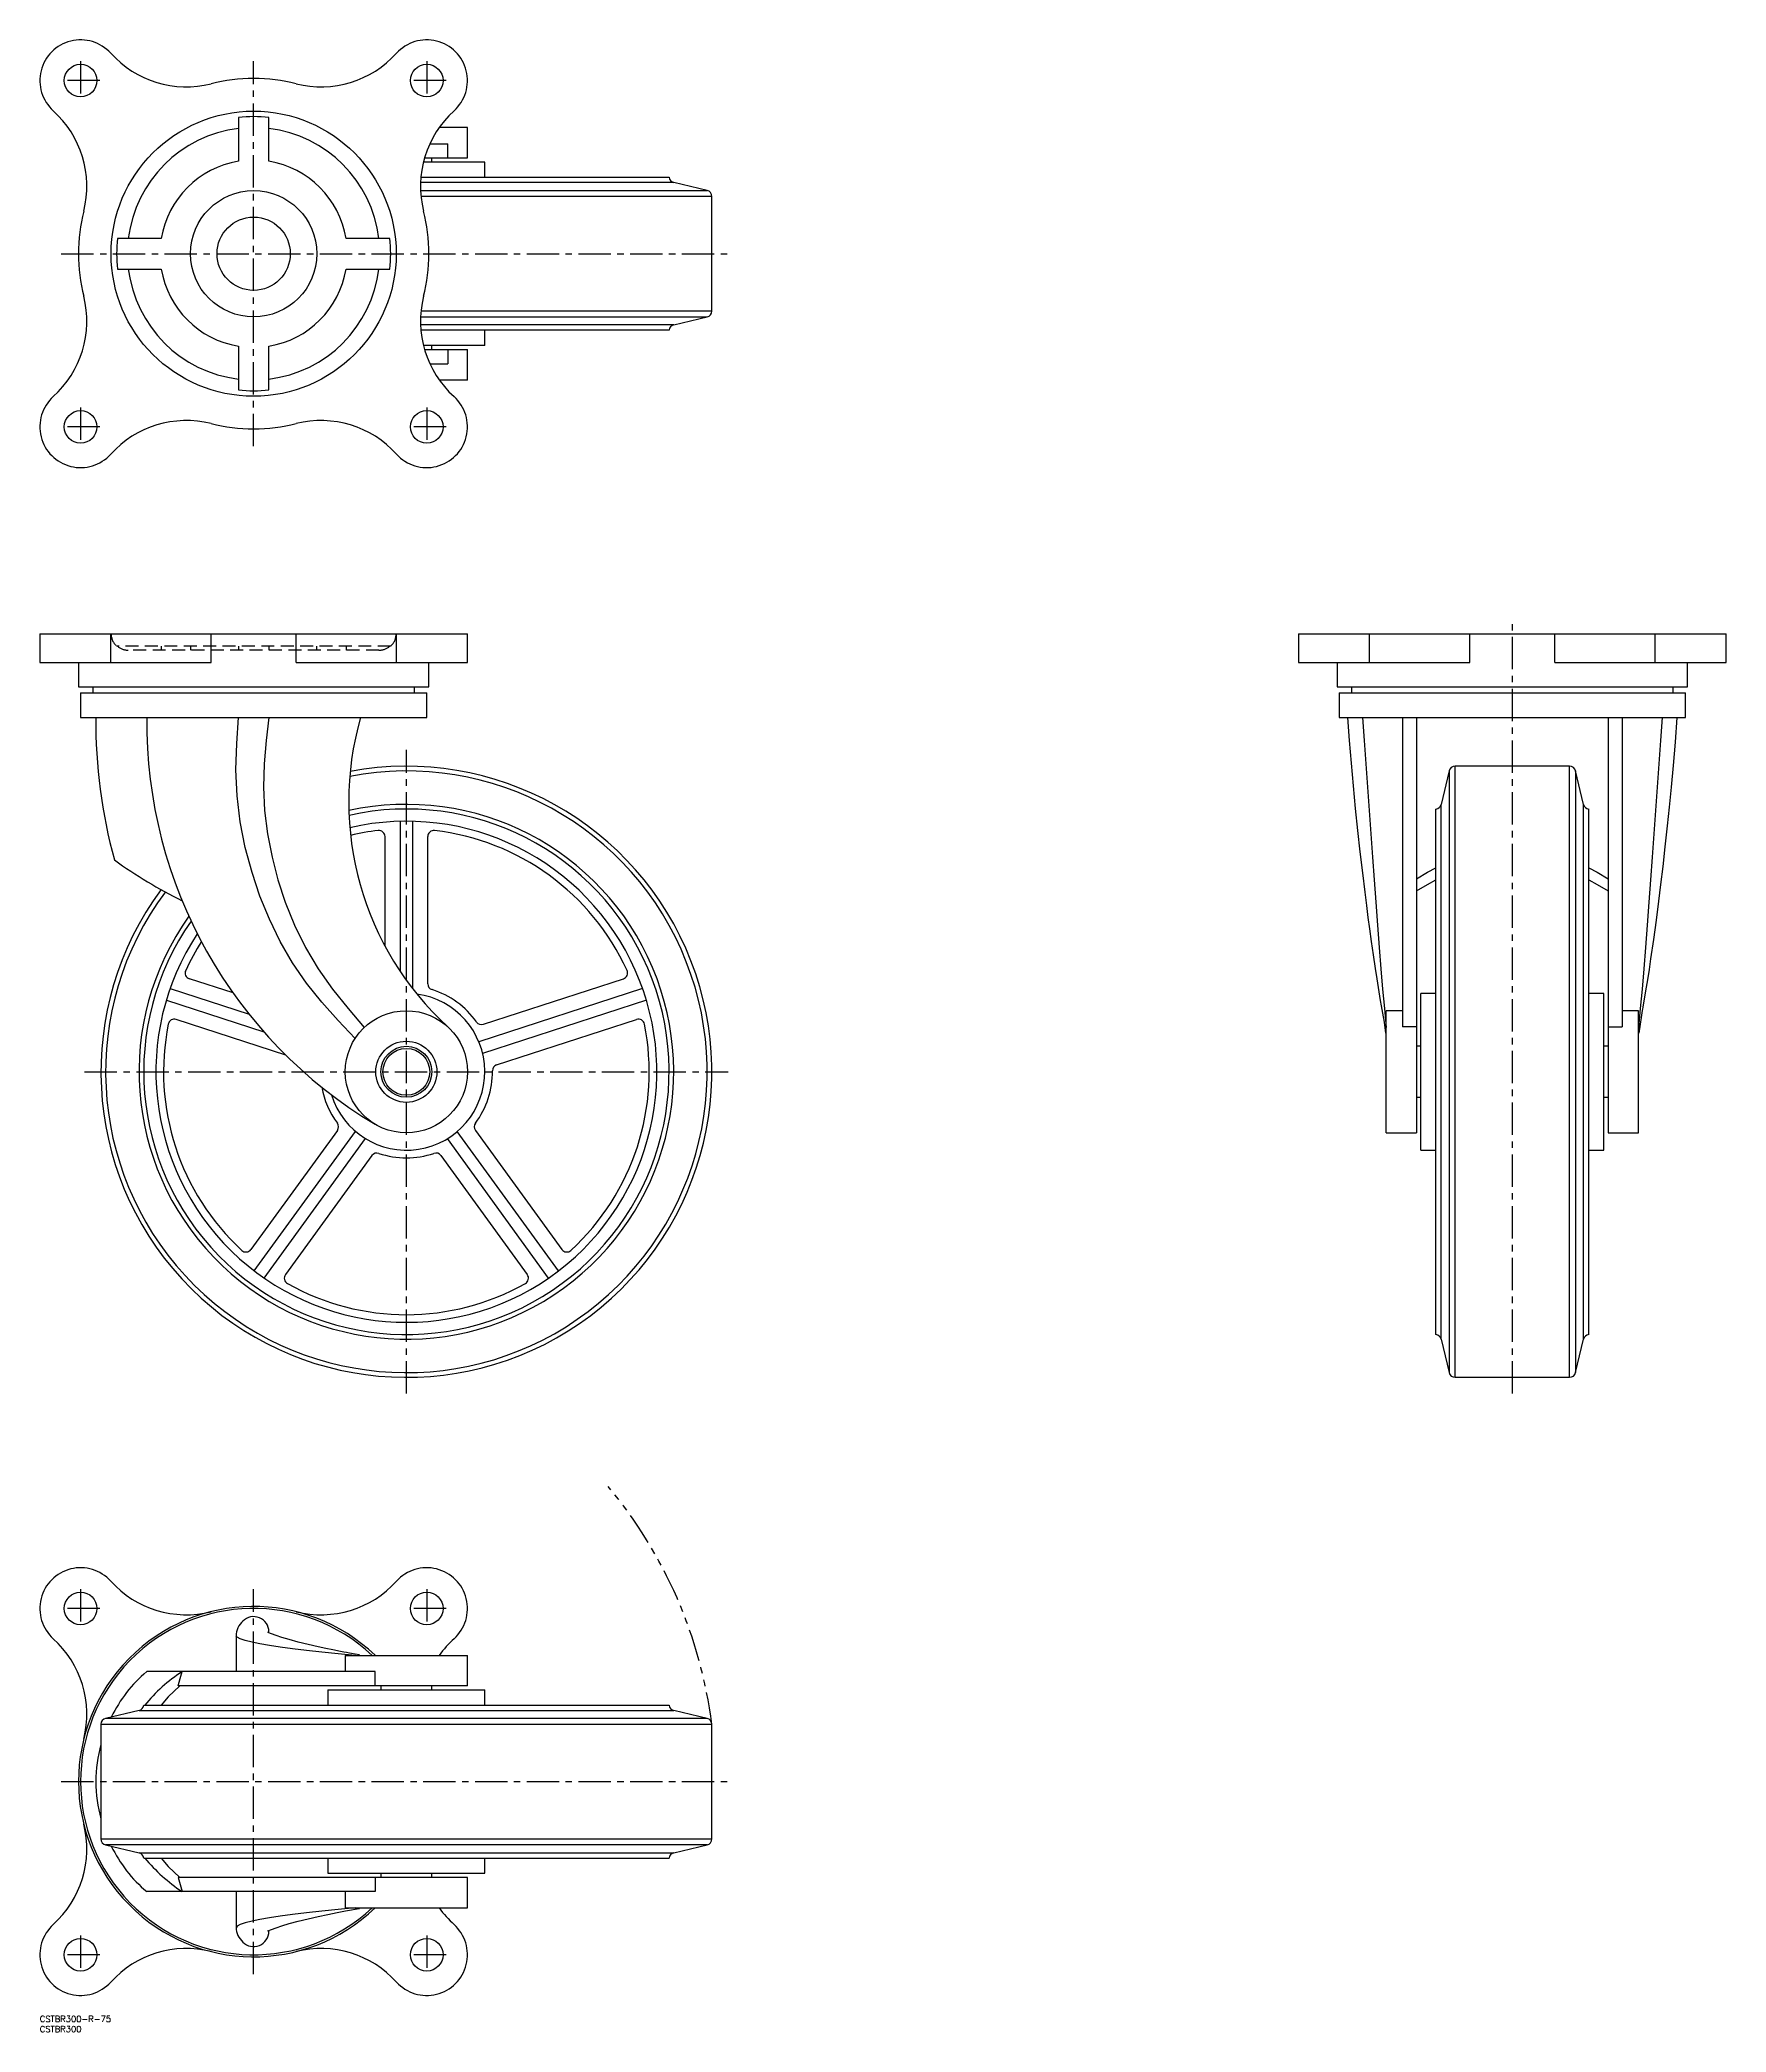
# Model space of a CAD drawing. Extents: x 0 to 828, y -8 to 970.
import ezdxf

# ---------------------------------------------------------------- set-up
doc = ezdxf.new("R2010")
doc.units = 0
doc.header["$LTSCALE"] = 0.5
for name, pattern in [('CENTER', [50.8, 31.75, -6.35, 6.35, -6.35]), ('DASHED', [19.05, 12.7, -6.35]), ('PHANTOM', [63.5, 31.75, -6.35, 6.35, -6.35, 6.35, -6.35])]:
    doc.linetypes.add(name, pattern=pattern)
for name, color, linetype in [('MSM_CENTER', 1, 'CENTER'), ('MSM_CONTINUOUS', 7, 'CONTINUOUS'), ('MSM_DASHED', 4, 'DASHED'), ('MSM_IMAGINARY', 6, 'PHANTOM'), ('MSM_PART_NUMBER', 7, 'CONTINUOUS')]:
    doc.layers.add(name, color=color, linetype=linetype)
doc.styles.get("Standard").update_dxf_attribs({"font": 'txt.shx', "height": 3, "bigfont": 'bigfont.shx'})

# ---------------------------------------------------------------- blocks, each defined once
blk = doc.blocks.new('*U5')
at = {"layer": 'MSM_PART_NUMBER'}
blk.add_text('CSTBR300-R-75', height=3, dxfattribs=at).set_placement((0, -3))
blk = doc.blocks.new('*U6')
at = {"layer": 'MSM_PART_NUMBER'}
blk.add_text('CSTBR300', height=3, dxfattribs=at).set_placement((0, -8))

msp = doc.modelspace()

# ---------------------------------------------------------------- linework, layer by layer
at = {"layer": 'MSM_CENTER'}
for p, q in [((20, 959.62), (20, 940.62)), ((105, 770.62), (105, 959.62)), ((190, 959.62), (190, 940.62)), ((29.5, 950.12), (10.5, 950.12)), ((199.5, 950.12), (180.5, 950.12)), ((10.5, 865.12), (338, 865.12)), ((20, 789.62), (20, 770.62)), ((190, 789.62), (190, 770.62)), ((29.5, 780.12), (10.5, 780.12)), ((199.5, 780.12), (180.5, 780.12)), ((723.1, 305.49), (723.1, 686.49)), ((180, 305.49), (180, 621.49)), ((22, 463.49), (338, 463.49)), ((20, 209.5), (20, 190.5)), ((105, 20.5), (105, 209.5)), ((190, 209.5), (190, 190.5)), ((29.5, 200), (10.5, 200)), ((199.5, 200), (180.5, 200)), ((10.5, 115), (338, 115)), ((20, 39.5), (20, 20.5)), ((190, 39.5), (190, 20.5)), ((29.5, 30), (10.5, 30)), ((199.5, 30), (180.5, 30))]:
    msp.add_line(p, q, dxfattribs=at)
at = {"layer": 'MSM_CONTINUOUS'}
for p, q in [((97.5, 932), (97.5, 910.51)), ((112.5, 910.51), (112.5, 932)), ((210, 927.12), (196.15, 927.12)), ((210, 912.12), (210, 927.12)), ((218.5, 910.12), (188.37, 910.12)), ((188.91, 912.12), (210, 912.12)), ((191.52, 919.12), (200.28, 919.12)), ((192.5, 910.12), (192.5, 912.12)), ((200.28, 912.12), (200.28, 919.12)), ((218.5, 902.62), (218.5, 910.12)), ((311.28, 900.08), (186.96, 900.08)), ((309, 902.62), (187.12, 902.62)), ((327.69, 896.17), (311.28, 900.08)), ((186.96, 896.17), (327.69, 896.17)), ((330, 893.25), (187.16, 893.25)), ((330, 836.99), (330, 893.25)), ((59.62, 872.62), (38.13, 872.62)), ((171.87, 872.62), (150.38, 872.62)), ((38.13, 857.62), (59.62, 857.62)), ((150.38, 857.62), (171.87, 857.62)), ((186.96, 834.07), (327.69, 834.07)), ((330, 836.99), (187.16, 836.99)), ((311.28, 830.17), (327.69, 834.07)), ((311.28, 830.17), (186.96, 830.17)), ((309, 827.62), (187.12, 827.62)), ((218.5, 820.12), (218.5, 827.62)), ((97.5, 819.74), (97.5, 798.25)), ((112.5, 798.25), (112.5, 819.74)), ((218.5, 820.12), (188.37, 820.12)), ((188.91, 818.12), (210, 818.12)), ((192.5, 818.12), (192.5, 820.12)), ((200.28, 818.12), (200.28, 811.12)), ((210, 803.12), (210, 818.12)), ((191.52, 811.12), (200.28, 811.12)), ((210, 803.12), (196.15, 803.12)), ((0, 678.49), (0, 664.49)), ((0, 678.49), (210, 678.49)), ((34.84, 664.49), (34.84, 678.49)), ((84.1, 664.49), (84.1, 678.49)), ((125.9, 664.49), (125.9, 678.49)), ((175.16, 664.49), (175.16, 678.49)), ((210, 664.49), (210, 678.49)), ((618.1, 678.49), (618.1, 664.49)), ((618.1, 678.49), (828.1, 678.49)), ((652.95, 664.49), (652.95, 678.49)), ((702.2, 664.49), (702.2, 678.49)), ((744.01, 664.49), (744.01, 678.49)), ((793.26, 664.49), (793.26, 678.49)), ((828.1, 664.49), (828.1, 678.49)), ((0, 664.49), (84.1, 664.49)), ((19, 664.49), (19, 652.49)), ((125.9, 664.49), (210, 664.49)), ((191, 652.49), (191, 664.49)), ((618.1, 664.49), (702.2, 664.49)), ((637.1, 664.49), (637.1, 652.49)), ((744.01, 664.49), (828.1, 664.49)), ((809.1, 652.49), (809.1, 664.49)), ((19, 652.49), (191, 652.49)), ((20, 649.49), (20, 637.49)), ((20, 649.49), (190, 649.49)), ((26, 652.49), (26, 649.49)), ((184, 649.49), (184, 652.49)), ((190, 637.49), (190, 649.49)), ((637.1, 652.49), (809.1, 652.49)), ((638.1, 649.49), (638.1, 637.49)), ((638.1, 649.49), (808.1, 649.49)), ((644.1, 652.49), (644.1, 649.49)), ((802.1, 649.49), (802.1, 652.49)), ((808.1, 637.49), (808.1, 649.49)), ((20, 637.49), (190, 637.49)), ((96.68, 624.62), (97.5, 637.49)), ((112.5, 637.49), (111.1, 626.1)), ((638.1, 637.49), (808.1, 637.49)), ((642.1, 637.49), (642.99, 626.16)), ((649.6, 637.49), (650.41, 626.1)), ((669.1, 637.49), (669.1, 485.59)), ((676.1, 637.49), (676.1, 433.49)), ((770.1, 637.49), (770.1, 433.49)), ((777.1, 637.49), (777.1, 485.59)), ((796.6, 637.49), (795.8, 626.1)), ((803.15, 625.32), (804.1, 637.49)), ((111.1, 626.1), (110.08, 614.68)), ((642.99, 626.16), (643.9, 614.95)), ((650.41, 626.1), (651.21, 614.68)), ((795.8, 626.1), (794.99, 614.68)), ((96.32, 611.76), (96.68, 624.62)), ((802.22, 613.91), (803.15, 625.32)), ((96.83, 598.95), (96.32, 611.76)), ((110.08, 614.68), (109.78, 603.22)), ((643.9, 614.95), (644.89, 603.83)), ((651.21, 614.68), (652.02, 603.22)), ((692.06, 611.18), (688.15, 594.77)), ((692.06, 611.18), (692.06, 315.79)), ((751.23, 613.49), (694.97, 613.49)), ((694.97, 313.49), (694.97, 613.49)), ((751.23, 313.49), (751.23, 613.49)), ((758.06, 594.77), (754.15, 611.18)), ((754.15, 611.18), (754.15, 315.79)), ((794.99, 614.68), (794.19, 603.22)), ((801.27, 603.25), (802.22, 613.91)), ((98.39, 586.21), (96.83, 598.95)), ((109.78, 603.22), (110.39, 591.73)), ((644.89, 603.83), (645.96, 592.83)), ((652.02, 603.22), (652.82, 591.73)), ((794.19, 603.22), (793.38, 591.73)), ((800.3, 593.38), (801.27, 603.25)), ((110.39, 591.73), (111.83, 580.27)), ((645.96, 592.83), (647.1, 582.01)), ((652.82, 591.73), (653.63, 580.27)), ((685.6, 334.49), (685.6, 592.49)), ((688.15, 332.21), (688.15, 594.77)), ((758.06, 332.21), (758.06, 594.77)), ((760.6, 334.49), (760.6, 592.49)), ((793.38, 591.73), (792.58, 580.27)), ((799.36, 584.3), (800.3, 593.38)), ((100.88, 573.63), (98.39, 586.21)), ((111.83, 580.27), (114.02, 568.93)), ((169.5, 525.22), (169.5, 578.95)), ((177, 586.45), (177, 512.74)), ((183, 586.45), (183, 504.4)), ((190.5, 506.68), (190.5, 578.95)), ((647.1, 582.01), (648.28, 571.41)), ((653.63, 580.27), (654.43, 568.93)), ((792.58, 580.27), (791.77, 568.93)), ((798.21, 573.89), (799.36, 584.3)), ((104.2, 561.28), (100.88, 573.63)), ((114.02, 568.93), (116.93, 557.75)), ((648.28, 571.41), (649.48, 561.11)), ((654.43, 568.93), (655.24, 557.75)), ((791.77, 568.93), (790.97, 557.75)), ((797.1, 564.26), (798.21, 573.89)), ((108.11, 549.75), (104.2, 561.28)), ((116.93, 557.75), (120.55, 546.74)), ((649.48, 561.11), (650.63, 551.62)), ((655.24, 557.75), (656.04, 546.74)), ((676.1, 558.3), (681.5, 561.52)), ((681.5, 561.52), (685.6, 563.66)), ((681.5, 555.52), (685.6, 557.66)), ((760.6, 563.66), (764.71, 561.52)), ((760.6, 557.66), (764.71, 555.52)), ((764.71, 561.52), (770.1, 558.3)), ((790.97, 557.75), (790.16, 546.74)), ((796.05, 555.42), (797.1, 564.26)), ((112.73, 538.48), (108.11, 549.75)), ((650.63, 551.62), (651.44, 545.17)), ((676.1, 552.3), (681.5, 555.52)), ((764.71, 555.52), (770.1, 552.3)), ((795.04, 547.33), (796.05, 555.42)), ((118.06, 527.53), (112.73, 538.48)), ((120.55, 546.74), (125.1, 535.45)), ((651.44, 545.17), (652.21, 539.24)), ((652.21, 539.24), (652.96, 533.6)), ((656.04, 546.74), (656.89, 535.45)), ((790.16, 546.74), (789.32, 535.45)), ((793.83, 537.96), (795.04, 547.33)), ((125.1, 535.45), (130.45, 524.5)), ((652.96, 533.6), (653.8, 527.49)), ((656.89, 535.45), (657.73, 524.5)), ((789.32, 535.45), (788.48, 524.5)), ((791.18, 518.93), (792.54, 528.43)), ((792.54, 528.43), (793.83, 537.96)), ((124.13, 517.01), (118.06, 527.53)), ((130.45, 524.5), (136.66, 514.02)), ((653.8, 527.49), (654.74, 520.9)), ((654.74, 520.9), (655.73, 514.22)), ((657.73, 524.5), (658.57, 514.02)), ((788.48, 524.5), (787.63, 514.02)), ((790.4, 513.73), (791.18, 518.93)), ((94.87, 502.19), (73.43, 509.15)), ((130.95, 507.02), (124.13, 517.01)), ((136.66, 514.02), (143.71, 504.08)), ((217.83, 486.82), (286.57, 509.15)), ((655.73, 514.22), (656.52, 509.16)), ((656.52, 509.16), (657.2, 504.89)), ((658.57, 514.02), (659.42, 504.08)), ((787.63, 514.02), (786.79, 504.08)), ((789.6, 508.57), (790.4, 513.73)), ((63.98, 504.34), (102.73, 491.75)), ((138.5, 497.61), (130.95, 507.02)), ((143.71, 504.08), (151.36, 494.55)), ((296.02, 504.34), (215.58, 478.2)), ((657.2, 504.89), (657.91, 500.6)), ((657.91, 500.6), (658.27, 498.43)), ((659.42, 504.08), (660.26, 494.55)), ((685.6, 501.99), (678.1, 501.99)), ((678.1, 424.99), (678.1, 501.99)), ((768.1, 501.99), (760.6, 501.99)), ((768.1, 424.99), (768.1, 501.99)), ((786.79, 504.08), (785.95, 494.55)), ((787.73, 497.27), (788.21, 500.11)), ((788.21, 500.11), (788.73, 503.21)), ((788.73, 503.21), (789.6, 508.57)), ((62.13, 498.63), (110.01, 483.07)), ((120.76, 471.7), (66.94, 489.18)), ((146.54, 488.62), (138.5, 497.61)), ((151.36, 494.55), (159.31, 485.22)), ((297.87, 498.63), (217.43, 472.5)), ((224.32, 466.85), (293.06, 489.18)), ((658.27, 498.43), (658.71, 495.85)), ((658.71, 495.85), (659.33, 492.31)), ((659.33, 492.31), (660.11, 487.84)), ((660.26, 494.55), (661.1, 485.22)), ((669.1, 493.49), (661.1, 493.49)), ((661.1, 433.49), (661.1, 493.49)), ((785.1, 493.49), (777.1, 493.49)), ((785.95, 494.55), (785.1, 485.22)), ((785.1, 433.49), (785.1, 493.49)), ((785.96, 486.87), (786.53, 490.2)), ((786.53, 490.2), (786.92, 492.44)), ((786.92, 492.44), (787.1, 493.54)), ((787.1, 493.54), (787.22, 494.21)), ((787.22, 494.21), (787.38, 495.17)), ((787.38, 495.17), (787.73, 497.27)), ((154.84, 479.83), (146.54, 488.62)), ((660.11, 487.84), (660.86, 482.46)), ((676.1, 485.59), (669.1, 485.59)), ((770.1, 485.59), (777.1, 485.59)), ((785.35, 482.46), (785.96, 486.87)), ((678.1, 475.99), (676.1, 475.99)), ((770.1, 475.99), (768.1, 475.99)), ((676.1, 450.99), (678.1, 450.99)), ((768.1, 450.99), (770.1, 450.99)), ((146.12, 434.72), (103.64, 376.25)), ((105.3, 365.77), (155.01, 434.2)), ((110.15, 362.25), (159.87, 430.67)), ((249.85, 362.25), (200.13, 430.67)), ((254.7, 365.77), (204.99, 434.2)), ((213.88, 434.72), (256.36, 376.25)), ((661.1, 433.49), (676.1, 433.49)), ((770.1, 433.49), (785.1, 433.49)), ((163.11, 422.38), (120.63, 363.9)), ((196.89, 422.38), (239.37, 363.9)), ((678.1, 424.99), (685.6, 424.99)), ((760.6, 424.99), (768.1, 424.99)), ((688.15, 332.21), (692.06, 315.79)), ((754.15, 315.79), (758.06, 332.21)), ((694.97, 313.49), (751.23, 313.49)), ((96.35, 186.58), (96.35, 169)), ((96.83, 185.97), (96.46, 186.58)), ((98.39, 185.13), (96.83, 185.97)), ((112.5, 188.5), (112.02, 188.22)), ((113.74, 187.54), (112.02, 188.22)), ((112.5, 188.03), (112.5, 188.5)), ((116.02, 186.72), (113.74, 187.54)), ((118.89, 185.77), (116.02, 186.72)), ((100.88, 184.28), (98.39, 185.13)), ((104.2, 183.44), (100.88, 184.28)), ((108.11, 182.64), (104.2, 183.44)), ((112.73, 181.83), (108.11, 182.64)), ((118.06, 181.03), (112.73, 181.83)), ((124.13, 180.22), (118.06, 181.03)), ((122.46, 184.71), (118.89, 185.77)), ((126.84, 183.53), (122.46, 184.71)), ((130.95, 179.42), (124.13, 180.22)), ((131.71, 182.33), (126.84, 183.53)), ((138.5, 178.61), (130.95, 179.42)), ((136.64, 181.21), (131.71, 182.33)), ((140.37, 180.41), (136.64, 181.21)), ((146.54, 177.8), (138.5, 178.61)), ((143.96, 179.67), (140.37, 180.41)), ((147.72, 178.92), (143.96, 179.67)), ((154.84, 177), (146.54, 177.8)), ((149.22, 178.62), (147.72, 178.92)), ((150.65, 178.35), (149.22, 178.62)), ((150, 177), (150, 169)), ((150, 177), (210, 177)), ((152.03, 178.09), (150.65, 178.35)), ((153.12, 177.88), (152.03, 178.09)), ((154.78, 177.58), (153.12, 177.88)), ((157.02, 177.24), (154.78, 177.58)), ((210, 162), (210, 177)), ((164.63, 169), (52.49, 169)), ((68.88, 165.55), (69.88, 169)), ((164.63, 162), (164.63, 169)), ((63.09, 156.61), (59.52, 152.5)), ((68.75, 162), (63.09, 156.61)), ((67.96, 162), (68.88, 165.55)), ((210, 162), (67.96, 162)), ((141.5, 160), (141.5, 152.5)), ((141.5, 160), (218.5, 160)), ((167.5, 162), (167.5, 160)), ((192.5, 160), (192.5, 162)), ((218.5, 152.5), (218.5, 160)), ((48.72, 149.96), (32.31, 146.05)), ((48.72, 149.96), (311.28, 149.96)), ((51, 152.5), (309, 152.5)), ((327.69, 146.05), (311.28, 149.96)), ((30, 143.13), (30, 86.87)), ((30, 143.13), (330, 143.13)), ((327.69, 146.05), (32.31, 146.05)), ((330, 86.87), (330, 143.13)), ((30, 86.87), (330, 86.87)), ((32.31, 83.95), (48.72, 80.04)), ((327.69, 83.95), (32.31, 83.95)), ((48.72, 80.04), (311.28, 80.04)), ((311.28, 80.04), (327.69, 83.95)), ((51, 77.5), (309, 77.5)), ((59.52, 77.5), (63.09, 73.39)), ((63.09, 73.39), (68.75, 68)), ((141.5, 77.5), (141.5, 70)), ((141.5, 70), (218.5, 70)), ((167.5, 70), (167.5, 68)), ((192.5, 68), (192.5, 70)), ((218.5, 70), (218.5, 77.5)), ((164.63, 61), (52.49, 61)), ((67.96, 68), (68.88, 64.45)), ((210, 68), (67.96, 68)), ((68.88, 64.45), (69.88, 61)), ((96.35, 61), (96.35, 43.42)), ((150, 61), (150, 53)), ((164.63, 68), (164.63, 61)), ((210, 53), (210, 68)), ((118.06, 48.97), (112.73, 48.17)), ((124.13, 49.78), (118.06, 48.97)), ((130.95, 50.58), (124.13, 49.78)), ((138.5, 51.39), (130.95, 50.58)), ((136.64, 48.79), (141.46, 49.82)), ((146.54, 52.2), (138.5, 51.39)), ((141.46, 49.82), (146, 50.74)), ((146, 50.74), (150.13, 51.55)), ((154.84, 53), (146.54, 52.2)), ((150, 53), (210, 53)), ((150.13, 51.55), (151.09, 51.74)), ((151.09, 51.74), (152.03, 51.91)), ((152.03, 51.91), (153.12, 52.12)), ((153.12, 52.12), (154.78, 52.42)), ((154.78, 52.42), (157.02, 52.76)), ((96.83, 44.03), (96.36, 43.26)), ((98.39, 44.87), (96.83, 44.03)), ((100.88, 45.72), (98.39, 44.87)), ((104.2, 46.56), (100.88, 45.72)), ((108.11, 47.36), (104.2, 46.56)), ((112.73, 48.17), (108.11, 47.36)), ((112.02, 41.78), (113.74, 42.46)), ((112.5, 41.5), (112.02, 41.78)), ((112.5, 41.97), (112.5, 41.5)), ((113.74, 42.46), (116.02, 43.28)), ((116.02, 43.28), (118.89, 44.23)), ((118.89, 44.23), (122.46, 45.29)), ((122.46, 45.29), (126.84, 46.47)), ((126.84, 46.47), (131.71, 47.67)), ((131.71, 47.67), (136.64, 48.79))]:
    msp.add_line(p, q, dxfattribs=at)
for centre, radius in [((20, 950.12), 8), ((190, 950.12), 8), ((105, 865.12), 70), ((105, 865.12), 31), ((105, 865.12), 18), ((20, 780.12), 8), ((190, 780.12), 8), ((180, 463.49), 30), ((180, 463.49), 15), ((180, 463.49), 12.5), ((180, 463.49), 11.5), ((20, 200), 8), ((190, 200), 8), ((20, 30), 8), ((190, 30), 8)]:
    msp.add_circle(centre, radius, dxfattribs=at)
for centre, radius, start, end in [((20, 950.12), 20, 42.09126, 227.90874), ((190, 950.12), 20, 312.09126, 137.90874), ((71.95, 997.05), 50, 222.09126, 284.06651), ((138.05, 997.05), 50, 255.93349, 317.90874), ((105, 865.12), 86, 75.93349, 104.06651), ((-26.92, 898.18), 50, 345.93349, 47.90874), ((105, 865.12), 67.29, 83.60078, 96.39922), ((236.92, 898.18), 50, 132.09126, 194.06651), ((105, 865.12), 62, 96.94796, 173.05204), ((105, 865.12), 62, 6.94796, 83.05204), ((105, 865.12), 46, 99.38359, 170.61641), ((105, 865.12), 46, 9.38359, 80.61641), ((311.98, 903), 3, 187.1843, 256.6075), ((327, 893.25), 3, 0, 76.6075), ((105, 865.12), 86, 165.93349, 194.06651), ((105, 865.12), 86, 345.93349, 14.06651), ((105, 865.12), 67.29, 173.60078, 186.39922), ((105, 865.12), 67.29, 353.60078, 6.39922), ((105, 865.12), 62, 186.94796, 263.05204), ((105, 865.12), 46, 189.38359, 260.61641), ((105, 865.12), 62, 276.94796, 353.05204), ((105, 865.12), 46, 279.38359, 350.61641), ((-26.92, 832.07), 50, 312.09126, 14.06651), ((236.92, 832.07), 50, 165.93349, 227.90874), ((327, 836.99), 3, 283.3925, 0), ((311.98, 827.25), 3, 103.3925, 172.8157), ((20, 780.12), 20, 132.09126, 317.90874), ((105, 865.12), 67.29, 263.60078, 276.39922), ((190, 780.12), 20, 222.09126, 47.90874), ((71.95, 733.2), 50, 75.93349, 137.90874), ((138.05, 733.2), 50, 42.09126, 104.06651), ((105, 865.12), 86, 255.93349, 284.06651), ((282.46, 635.23), 254.97, 179.49211, 195.40735), ((282.49, 635.23), 230, 179.43801, 239.17321), ((301.68, 596.13), 150, 163.99352, 227.46617), ((180, 463.49), 150, 143.37302, 100.59625), ((180, 463.49), 147.69, 143.26139, 100.84949), ((694.97, 610.49), 3, 90, 166.6075), ((751.23, 610.49), 3, 13.3925, 90), ((180, 463.49), 131.28, 144.43811, 102.42639), ((180, 463.49), 129, 145.0156, 102.61042), ((685.23, 595.46), 3, 277.1843, 346.6075), ((760.98, 595.46), 3, 193.3925, 262.8157), ((180, 463.49), 123, 146.57653, 103.0469), ((180, 463.49), 119.25, 96.66875, 103.28178), ((166.5, 578.95), 3, 0, 96.66875), ((193.5, 578.95), 3, 83.33125, 180), ((180, 463.49), 119.25, 24.66875, 83.33125), ((171.23, 753.5), 229.59, 234.11351, 243.80434), ((180, 463.49), 119.25, 147.58677, 155.33125), ((74.36, 512.01), 3, 155.33125, 252), ((285.64, 512.01), 3, 288, 24.66875), ((180, 463.49), 38.5, 197.02506, 82.25804), ((193.5, 506.68), 3, 180, 252.64192), ((180, 463.49), 42.25, 35.35808, 72.64192), ((66.02, 486.33), 3, 72, 168.66875), ((293.98, 486.33), 3, 11.33125, 108), ((180, 463.49), 119.25, 168.66875, 227.33125), ((216.9, 489.67), 3, 215.35808, 288), ((180, 463.49), 119.25, 312.66875, 11.33125), ((180, 463.49), 42.25, 323.35808, 0.64192), ((225.25, 464), 3, 108, 180.64192), ((180, 463.49), 42.25, 190.29702, 216.64192), ((143.69, 436.48), 3, 324, 36.64192), ((216.31, 436.48), 3, 143.35808, 216), ((165.54, 420.61), 3, 71.35808, 144), ((180, 463.49), 42.25, 251.35808, 288.64192), ((194.46, 420.61), 3, 36, 108.64192), ((101.21, 378.01), 3, 227.33125, 324), ((258.79, 378.01), 3, 216, 312.66875), ((123.05, 362.14), 3, 144, 240.66875), ((236.95, 362.14), 3, 299.33125, 36), ((180, 463.49), 119.25, 240.66875, 299.33125), ((685.23, 331.51), 3, 13.3925, 82.8157), ((760.98, 331.51), 3, 97.1843, 166.6075), ((694.97, 316.49), 3, 193.3925, 270), ((751.23, 316.49), 3, 270, 346.6075), ((20, 200), 20, 42.09126, 227.90874), ((190, 200), 20, 312.09126, 137.90874), ((71.95, 246.92), 50, 222.09126, 284.06651), ((138.05, 246.92), 50, 255.93349, 317.90874), ((105, 115), 86, 46.13134, 313.86866), ((105, 115), 85, 46.8371, 313.1629), ((105, 188.5), 7.5, 0, 135.48177), ((106.73, 186.16), 10.38, 132.76457, 177.67021), ((-26.92, 148.05), 50, 345.93349, 47.90874), ((236.92, 148.05), 50, 132.09126, 144.62613), ((96.42, 116.79), 68.23, 130.0806, 153.98963), ((113.29, 102.29), 79.59, 123.05407, 140.88744), ((48.02, 152.88), 3, 283.3925, 352.8157), ((311.98, 152.88), 3, 187.1843, 256.6075), ((33, 143.13), 3, 103.3925, 180), ((327, 143.13), 3, 0, 76.6075), ((95.45, 115), 67.96, 164.37625, 195.62375), ((-26.92, 81.95), 50, 312.09126, 14.06651), ((33, 86.87), 3, 180, 256.6075), ((96.42, 113.21), 68.23, 206.01038, 229.9194), ((48.02, 77.12), 3, 7.1843, 76.6075), ((311.98, 77.12), 3, 103.3925, 172.8157), ((327, 86.87), 3, 283.3925, 0), ((117.4, 132.31), 85.69, 219.76435, 236.32329), ((236.92, 81.95), 50, 215.37387, 227.90874), ((20, 30), 20, 132.09126, 317.90874), ((106.73, 43.84), 10.38, 182.32979, 227.23543), ((105, 41.5), 7.5, 224.35715, 359.99998), ((190, 30), 20, 222.09126, 47.90874), ((71.95, -16.92), 50, 75.93349, 137.90874), ((138.05, -16.92), 50, 42.09126, 104.06651)]:
    msp.add_arc(centre, radius, start, end, dxfattribs=at)
at = {"layer": 'MSM_DASHED'}
for p, q in [((172.29, 672.49), (37.71, 672.49)), ((166.54, 670.49), (43.46, 670.49)), ((59.62, 672.49), (59.62, 670.49)), ((74, 672.49), (74, 670.49)), ((97.5, 672.49), (97.5, 670.49)), ((112.5, 672.49), (112.5, 670.49)), ((136, 670.49), (136, 672.49)), ((150.38, 672.49), (150.38, 670.49))]:
    msp.add_line(p, q, dxfattribs=at)
for centre, radius, start, end in [((43, 678.49), 8, 180, 228.59038), ((167, 678.49), 8, 311.40962, 0), ((43.45, 678.57), 8.08, 228.80112, 270.04582), ((43.45, 678.57), 8.08, 228.80671, 270.04023), ((166.55, 678.57), 8.09, 269.97378, 311.17927), ((166.55, 678.57), 8.08, 269.96074, 311.19232)]:
    msp.add_arc(centre, radius, start, end, dxfattribs=at)
at = {"layer": 'MSM_IMAGINARY'}
msp.add_arc((105, 114.5), 226.81, 7.25171, 39.87815, dxfattribs=at)

# ---------------------------------------------------------------- block references
at = {"layer": 'MSM_CONTINUOUS'}
for name in ['*U5', '*U6']:
    msp.add_blockref(name, (0, 0), dxfattribs=at)

doc.saveas('drawing.dxf')
